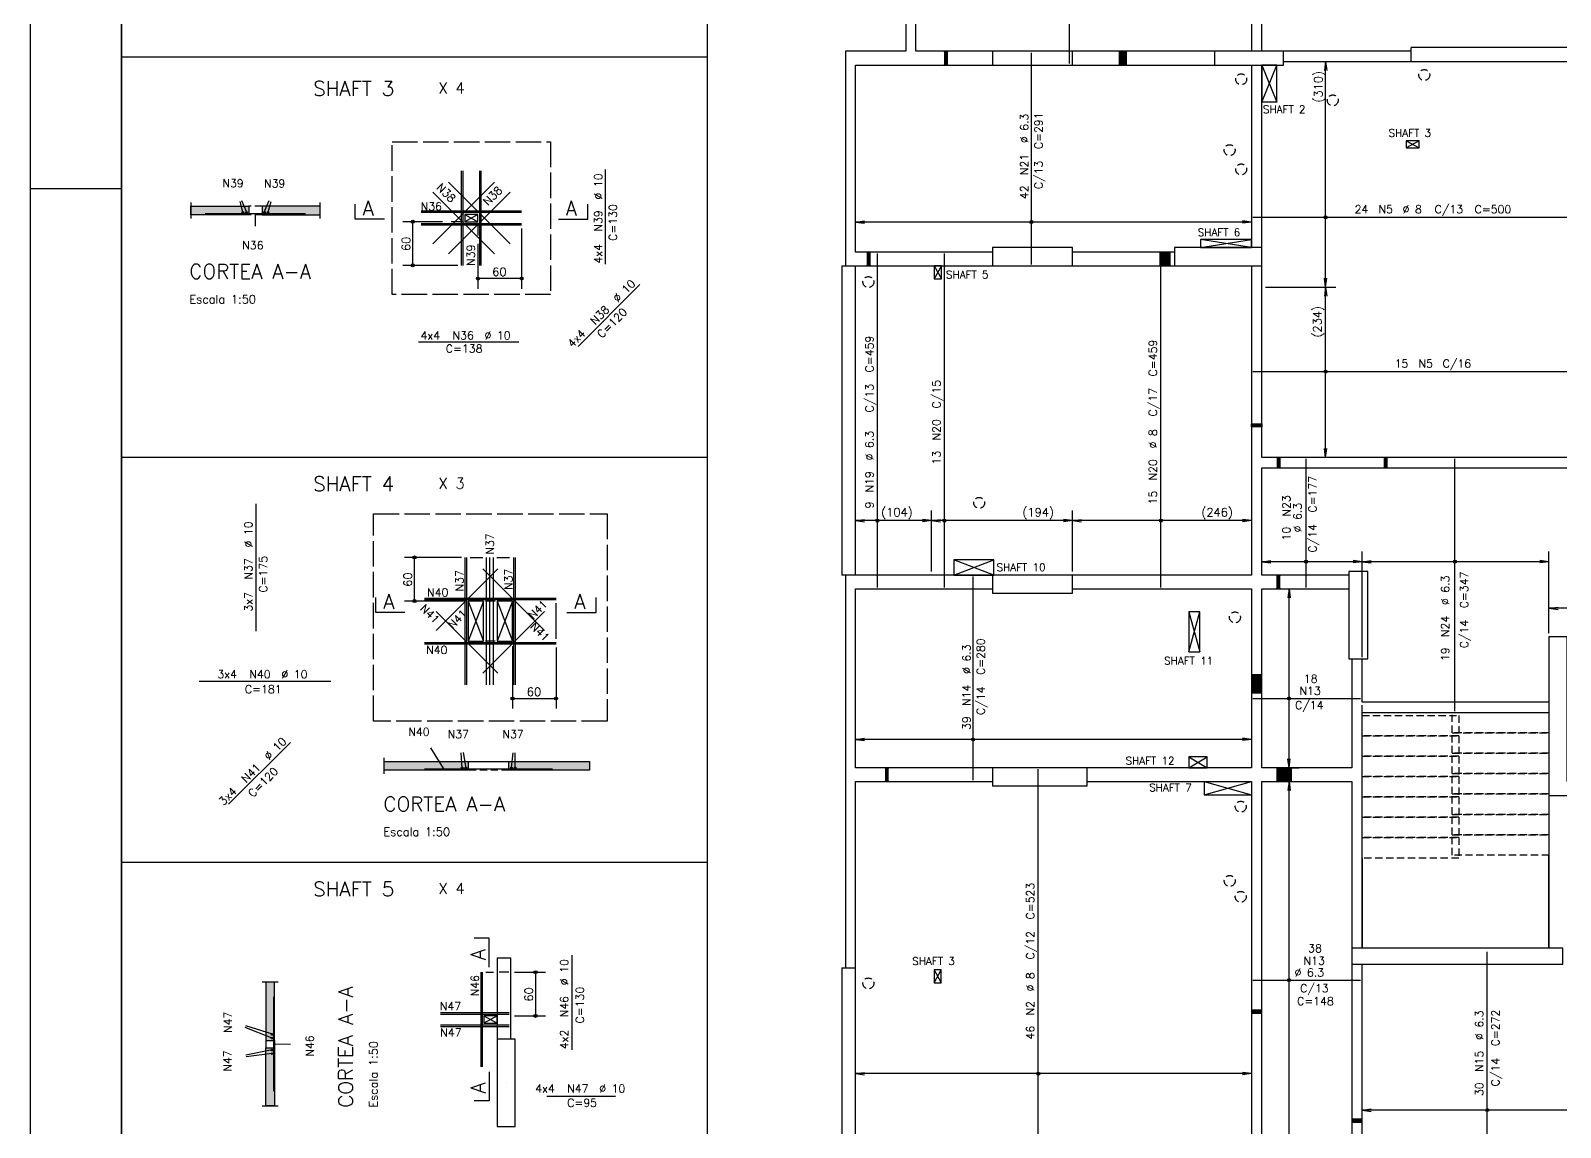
# Model space of a CAD drawing. Extents: x 0 to 119, y 0 to 84.
# Drawn here: x 0 to 42.07, y 33.6 to 63.75 of the extents above; entities that cross this region are included whole.
import ezdxf

# ---------------------------------------------------------------- set-up
doc = ezdxf.new("R2010")
doc.units = 0
doc.header["$MEASUREMENT"] = 0
for name, pattern in [('ESTILO_TQS_0001', [0.85, 0.7, -0.15]), ('ESTILO_TQS_0002', [0.3, 0.2, -0.1]), ('ESTILO_TQS_0003', [2.05, 1.5, -0.2, 0.15, -0.2])]:
    doc.linetypes.add(name, pattern=pattern)
for name, color, linetype in [('1', 1, 'CONTINUOUS'), ('15', 15, 'CONTINUOUS'), ('18', 4, 'CONTINUOUS'), ('2', 2, 'CONTINUOUS'), ('25', 1, 'CONTINUOUS'), ('26', 3, 'CONTINUOUS'), ('3', 3, 'CONTINUOUS'), ('51', 7, 'CONTINUOUS'), ('54', 7, 'CONTINUOUS'), ('6', 6, 'CONTINUOUS'), ('63', 7, 'CONTINUOUS'), ('64', 7, 'CONTINUOUS')]:
    doc.layers.add(name, color=color, linetype=linetype)
doc.styles.get("Standard").update_dxf_attribs({"font": 'ROMANS.SHX'})

msp = doc.modelspace()

# ---------------------------------------------------------------- linework, layer by layer
at = {"layer": '1', "linetype": 'Continuous'}
for p, q in [((33.854815, 62.801398), (33.854815, 61.781398)), ((34.274815, 62.801398), (33.854815, 62.801398)), ((33.854815, 62.801398), (34.274815, 61.781398)), ((33.854815, 61.781398), (34.274815, 62.801398)), ((34.274815, 61.781398), (34.274815, 62.801398)), ((34.274815, 61.781398), (33.854815, 61.781398)), ((38.187043, 60.721279), (37.827043, 60.721279)), ((37.827043, 60.721279), (37.827043, 60.521279)), ((38.187043, 60.721279), (37.827043, 60.521279)), ((37.827043, 60.721279), (38.187043, 60.521279)), ((38.187043, 60.521279), (38.187043, 60.721279)), ((37.827043, 60.521279), (38.187043, 60.521279)), ((12.301551, 58.69517), (11.941551, 58.49517)), ((11.941551, 58.69517), (12.301551, 58.49517)), ((33.574815, 58.001398), (32.174815, 58.001398)), ((32.174815, 58.001398), (32.174815, 57.781398)), ((32.174815, 57.781398), (33.574815, 58.001398)), ((33.574815, 57.781398), (32.174815, 58.001398)), ((32.174815, 57.781398), (33.574815, 57.781398)), ((33.574815, 57.781398), (33.574815, 58.001398)), ((25.044815, 57.281398), (24.844815, 57.281398)), ((24.844815, 57.281398), (24.844815, 56.921398)), ((25.044815, 57.281398), (24.844815, 56.921398)), ((24.844815, 57.281398), (25.044815, 56.921398)), ((25.044815, 56.921398), (25.044815, 57.281398)), ((24.844815, 56.921398), (25.044815, 56.921398)), ((26.484815, 49.201299), (25.384815, 49.201299)), ((25.384815, 49.201299), (25.384815, 48.781299)), ((25.384815, 48.781299), (26.484815, 49.201299)), ((26.484815, 48.781299), (25.384815, 49.201299)), ((26.484815, 48.781299), (26.484815, 49.201299)), ((25.384815, 48.781299), (26.484815, 48.781299)), ((12.452313, 48.065349), (12.032313, 46.965349)), ((12.032313, 48.065349), (12.452313, 46.965349)), ((13.252313, 48.065349), (12.832313, 46.965349)), ((12.832313, 48.065349), (13.252313, 46.965349)), ((31.854815, 47.768039), (31.854815, 46.668039)), ((32.154815, 47.768039), (31.854815, 47.768039)), ((31.854815, 47.768039), (32.154815, 46.668039)), ((31.854815, 46.668039), (32.154815, 47.768039)), ((32.154815, 46.668039), (32.154815, 47.768039)), ((31.854815, 46.668039), (32.154815, 46.668039)), ((31.854815, 43.781398), (31.854815, 43.481398)), ((32.354815, 43.781398), (31.854815, 43.781398)), ((31.854815, 43.781398), (32.354815, 43.481398)), ((31.854815, 43.481398), (32.354815, 43.781398)), ((32.354815, 43.481398), (32.354815, 43.781398)), ((31.854815, 43.481398), (32.354815, 43.481398)), ((32.274815, 43.101398), (33.574815, 42.741398)), ((32.274815, 43.101398), (32.274815, 42.741398)), ((32.274815, 42.741398), (33.574815, 43.101398)), ((32.274815, 42.741398), (33.574815, 42.741398)), ((24.844602, 37.931299), (24.844602, 37.571299)), ((25.044602, 37.931299), (24.844602, 37.931299)), ((24.844602, 37.931299), (25.044602, 37.571299)), ((24.844602, 37.571299), (25.044602, 37.931299)), ((25.044602, 37.571299), (25.044602, 37.931299)), ((24.844602, 37.571299), (25.044602, 37.571299)), ((12.828082, 36.661147), (12.468082, 36.461147)), ((12.468082, 36.661147), (12.828082, 36.461147))]:
    msp.add_line(p, q, dxfattribs=at)
for points in [[(12.301551, 58.69517), (11.941551, 58.69517), (11.941551, 58.49517), (12.301551, 58.49517), (12.301551, 58.69517)], [(12.452313, 48.065349), (12.032313, 48.065349), (12.032313, 46.965349), (12.452313, 46.965349), (12.452313, 48.065349)], [(13.252313, 48.065349), (12.832313, 48.065349), (12.832313, 46.965349), (13.252313, 46.965349), (13.252313, 48.065349)], [(12.828082, 36.661147), (12.468082, 36.661147), (12.468082, 36.461147), (12.828082, 36.461147), (12.828082, 36.661147)]]:
    msp.add_lwpolyline(points, dxfattribs=at)
at = {"layer": '15', "linetype": 'ESTILO_TQS_0001'}
for p, q in [((4.40367, 59.024968), (4.40367, 58.584968)), ((7.96367, 58.584968), (7.96367, 59.024968)), ((9.718763, 43.311027), (9.718763, 43.752232)), ((12.828082, 38.261147), (13.208082, 38.261147)), ((6.809521, 37.586812), (6.369521, 37.586812)), ((6.369521, 34.186812), (6.809521, 34.186812))]:
    msp.add_line(p, q, dxfattribs=at)
at = {"layer": '15', "linetype": 'ESTILO_TQS_0002'}
for p, q in [((6.36367, 58.924968), (6.00367, 58.924968)), ((6.36367, 58.684968), (6.00367, 58.684968)), ((36.614815, 45.001398), (36.614815, 45.281398)), ((13.152313, 43.412232), (12.032313, 43.412232)), ((6.469521, 35.986812), (6.469521, 35.786812)), ((6.709521, 35.986812), (6.709521, 35.786812))]:
    msp.add_line(p, q, dxfattribs=at)
at = {"layer": '15', "linetype": 'ESTILO_TQS_0001'}
for points in [[(9.941551, 60.69517), (14.301551, 60.69517), (14.301551, 56.49517), (9.941551, 56.49517), (9.941551, 60.69517)], [(9.432313, 50.465349), (15.852313, 50.465349), (15.852313, 44.765349), (9.432313, 44.765349), (9.432313, 50.465349)]]:
    msp.add_lwpolyline(points, dxfattribs=at)
at = {"layer": '15', "linetype": 'ESTILO_TQS_0002'}
for points in [[(39.274815, 44.361398), (36.614815, 44.361398), (36.614815, 44.921398), (39.274815, 44.921398), (39.274815, 44.361398)], [(39.094815, 45.001398), (41.754815, 45.001398), (41.754815, 44.441398), (39.094815, 44.441398), (39.094815, 45.001398)], [(39.274815, 43.801398), (36.614815, 43.801398), (36.614815, 44.361398), (39.274815, 44.361398), (39.274815, 43.801398)], [(39.094815, 44.441398), (41.754815, 44.441398), (41.754815, 43.881398), (39.094815, 43.881398), (39.094815, 44.441398)], [(39.274815, 43.241398), (36.614815, 43.241398), (36.614815, 43.801398), (39.274815, 43.801398), (39.274815, 43.241398)], [(39.094815, 43.881398), (41.754815, 43.881398), (41.754815, 43.321398), (39.094815, 43.321398), (39.094815, 43.881398)], [(39.274815, 42.681398), (36.614815, 42.681398), (36.614815, 43.241398), (39.274815, 43.241398), (39.274815, 42.681398)], [(39.094815, 43.321398), (41.754815, 43.321398), (41.754815, 42.761398), (39.094815, 42.761398), (39.094815, 43.321398)], [(39.274815, 42.121398), (36.614815, 42.121398), (36.614815, 42.681398), (39.274815, 42.681398), (39.274815, 42.121398)], [(39.094815, 42.761398), (41.754815, 42.761398), (41.754815, 42.201398), (39.094815, 42.201398), (39.094815, 42.761398)], [(39.274815, 41.561398), (36.614815, 41.561398), (36.614815, 42.121398), (39.274815, 42.121398), (39.274815, 41.561398)], [(39.094815, 42.201398), (41.754815, 42.201398), (41.754815, 41.641398), (39.094815, 41.641398), (39.094815, 42.201398)], [(39.274815, 41.001398), (36.614815, 41.001398), (36.614815, 41.561398), (39.274815, 41.561398), (39.274815, 41.001398)], [(39.094815, 41.641398), (41.754815, 41.641398), (41.754815, 41.081398), (39.094815, 41.081398), (39.094815, 41.641398)]]:
    msp.add_lwpolyline(points, dxfattribs=at)
for centre in [(33.289419, 62.411994), (38.324943, 62.527768), (35.808928, 61.830331), (32.971659, 60.461213), (33.289224, 59.932445), (23.038224, 56.834652), (26.085807, 50.765273), (33.119568, 47.616639), (33.277319, 42.412376), (32.974856, 40.37115), (33.277124, 39.934959), (23.038011, 37.553312)]:
    msp.add_circle(centre, 0.149912, dxfattribs=at)
at = {"layer": '18', "linetype": 'Continuous'}
for p, q in [((35.612816, 62.901399), (35.580184, 62.653537)), ((35.612816, 56.6916), (35.612816, 62.901399)), ((35.612816, 62.901399), (35.645447, 62.653537)), ((7.56367, 58.714968), (4.80367, 58.714968)), ((11.329649, 58.49517), (10.232295, 58.49517)), ((10.510295, 57.29517), (10.510295, 58.49517)), ((22.684814, 58.485398), (22.932675, 58.51803)), ((33.574815, 58.485398), (22.684814, 58.485398)), ((22.684814, 58.485398), (22.932675, 58.452767)), ((33.574815, 58.485398), (33.326954, 58.51803)), ((33.574815, 58.485398), (33.326954, 58.452767)), ((13.501551, 58.30517), (13.501551, 56.653788)), ((12.301551, 57.883268), (12.301551, 56.653788)), ((11.751551, 57.29517), (10.232295, 57.29517)), ((13.501551, 56.931788), (12.301551, 56.931788)), ((35.612816, 56.6916), (35.580184, 56.939461)), ((35.612816, 56.6916), (35.645447, 56.939461)), ((33.954815, 56.6916), (35.890816, 56.6916)), ((35.612816, 56.6916), (35.580184, 56.443739)), ((35.612816, 52.011398), (35.612816, 56.6916)), ((35.612816, 56.6916), (35.645447, 56.443739)), ((35.612816, 52.011398), (35.580184, 52.259259)), ((35.612816, 52.011398), (35.645447, 52.259259)), ((24.771179, 48.881398), (24.771179, 50.555398)), ((28.654815, 48.881398), (28.654815, 50.555398)), ((22.684814, 50.277398), (22.932675, 50.31003)), ((24.771179, 50.277398), (22.684814, 50.277398)), ((22.684814, 50.277398), (22.932675, 50.244767)), ((24.771179, 50.277398), (24.523318, 50.31003)), ((24.771179, 50.277398), (24.523318, 50.244767)), ((24.771179, 50.277398), (25.01904, 50.31003)), ((28.654815, 50.277398), (24.771179, 50.277398)), ((24.771179, 50.277398), (25.01904, 50.244767)), ((28.654815, 50.277398), (28.406954, 50.31003)), ((28.654815, 50.277398), (28.406954, 50.244767)), ((28.654815, 50.277398), (28.902677, 50.31003)), ((33.574815, 50.277398), (28.654815, 50.277398)), ((28.654815, 50.277398), (28.902677, 50.244767)), ((33.574815, 50.277398), (33.326954, 50.31003)), ((33.574815, 50.277398), (33.326954, 50.244767)), ((11.852313, 49.264767), (10.279179, 49.264767)), ((10.557179, 48.065349), (10.557179, 49.264767)), ((36.614815, 46.527398), (36.614815, 49.425398)), ((36.614815, 46.527398), (36.614815, 49.425398)), ((41.754815, 47.181398), (41.754815, 49.425398)), ((33.854814, 49.147398), (34.102675, 49.18003)), ((36.614815, 49.147398), (33.854814, 49.147398)), ((33.854814, 49.147398), (34.102675, 49.114767)), ((36.614815, 49.147398), (36.366954, 49.18003)), ((36.614815, 49.147398), (36.366954, 49.114767)), ((36.614815, 49.147398), (36.862677, 49.18003)), ((41.754815, 49.147398), (36.614815, 49.147398)), ((36.614815, 49.147398), (36.862677, 49.114767)), ((41.754815, 49.147398), (41.506954, 49.18003)), ((41.754815, 49.147398), (41.506954, 49.114767)), ((34.306815, 48.401398), (34.885393, 48.401398)), ((34.607393, 48.401398), (34.574762, 48.153537)), ((34.607393, 43.481399), (34.607393, 48.401398)), ((34.607393, 48.401398), (34.640025, 48.153537)), ((11.932313, 48.065349), (10.279179, 48.065349)), ((41.754815, 47.867398), (42.002677, 47.90003)), ((44.1278, 47.867398), (41.754815, 47.867398)), ((41.754815, 47.867398), (42.002677, 47.834767)), ((13.252313, 46.825932), (13.252313, 45.10755)), ((14.452313, 46.785932), (14.452313, 45.10755)), ((13.252313, 45.38555), (14.452313, 45.38555)), ((22.684817, 44.261398), (22.932678, 44.29403)), ((33.574815, 44.261398), (22.684817, 44.261398)), ((22.684817, 44.261398), (22.932678, 44.228766)), ((33.574815, 44.261398), (33.326954, 44.29403)), ((33.574815, 44.261398), (33.326954, 44.228766)), ((14.352313, 43.442232), (10.832313, 43.442232)), ((34.306815, 43.481399), (34.885393, 43.481399)), ((34.607393, 43.481399), (34.574762, 43.72926)), ((34.607393, 43.481399), (34.640025, 43.72926)), ((34.306815, 43.101399), (34.885393, 43.101399)), ((34.607393, 43.101399), (34.574762, 42.853537)), ((34.607393, 33.321399), (34.607393, 43.101399)), ((34.607393, 43.101399), (34.640025, 42.853537)), ((13.308082, 37.861147), (14.162483, 37.861147)), ((13.884483, 37.861147), (13.884483, 36.661147)), ((6.679521, 37.186812), (6.679521, 34.586812)), ((13.308082, 36.661147), (14.162483, 36.661147)), ((22.684814, 35.073398), (22.932675, 35.10603)), ((33.574815, 35.073398), (22.684814, 35.073398)), ((22.684814, 35.073398), (22.932675, 35.040767)), ((33.574815, 35.073398), (33.326954, 35.10603)), ((33.574815, 35.073398), (33.326954, 35.040767)), ((36.614815, 34.069399), (36.862677, 34.102031)), ((44.804815, 34.069399), (36.614815, 34.069399)), ((36.614815, 34.069399), (36.862677, 34.036768))]:
    msp.add_line(p, q, dxfattribs=at)
for centre, radius in [((10.510295, 58.49517), 0.041625), ((10.510295, 58.49517), 0.02075), ((10.510295, 57.29517), 0.041625), ((10.510295, 57.29517), 0.02075), ((12.301551, 56.931788), 0.041625), ((12.301551, 56.931788), 0.02075), ((13.501551, 56.931788), 0.041625), ((13.501551, 56.931788), 0.02075), ((10.557179, 49.264767), 0.041625), ((10.557179, 49.264767), 0.02075), ((10.557179, 48.065349), 0.041625), ((10.557179, 48.065349), 0.02075), ((13.252313, 45.38555), 0.041625), ((13.252313, 45.38555), 0.02075), ((14.452313, 45.38555), 0.041625), ((14.452313, 45.38555), 0.02075), ((13.884483, 37.861147), 0.041625), ((13.884483, 37.861147), 0.02075), ((13.884483, 36.661147), 0.041625), ((13.884483, 36.661147), 0.02075)]:
    msp.add_circle(centre, radius, dxfattribs=at)
at = {"layer": '2', "linetype": 'Continuous'}
msp.add_line((2.5, 59.4), (0, 59.4), dxfattribs=at)
msp.add_lwpolyline([(0, 0), (0, 84.1), (118.9, 84.1), (118.9, 0), (0, 0)], dxfattribs=at)
for centre in [(5.838946, 58.749968), (5.93867, 58.749968), (6.42867, 58.749968), (6.528395, 58.749968), (11.867588, 43.477232), (11.967313, 43.477232), (13.227899, 43.477232), (13.327624, 43.477232), (6.644521, 36.151537), (6.644521, 36.051812), (6.644521, 35.721812), (6.644521, 35.622087)]:
    msp.add_circle(centre, 0.025, dxfattribs=at)
at = {"layer": '25', "linetype": 'Continuous'}
for p, q in [((35.612816, 62.901399), (35.612816, 62.901399)), ((5.840154, 58.769222), (5.760524, 59.054749)), ((5.933017, 58.772318), (5.81335, 59.072585)), ((6.426484, 58.755839), (6.562001, 59.073274)), ((6.532194, 58.753724), (6.61983, 59.052532)), ((6.17661, 58.712875), (6.172047, 58.370598)), ((11.429649, 58.49517), (11.429649, 58.49517)), ((22.684814, 58.485398), (22.684814, 58.485398)), ((33.574815, 58.485398), (33.574815, 58.485398)), ((13.501551, 58.40517), (13.501551, 58.40517)), ((12.301551, 57.983268), (12.301551, 57.983268)), ((11.851551, 57.29517), (11.851551, 57.29517)), ((33.854815, 56.6916), (33.854815, 56.6916)), ((35.612816, 56.6916), (35.612816, 56.6916)), ((35.612816, 52.011398), (35.612816, 52.011398)), ((22.684814, 50.277398), (22.684814, 50.277398)), ((24.771179, 50.277398), (24.771179, 50.277398)), ((28.654815, 50.277398), (28.654815, 50.277398)), ((33.574815, 50.277398), (33.574815, 50.277398)), ((11.952313, 49.264767), (11.952313, 49.264767)), ((33.854814, 49.147398), (33.854814, 49.147398)), ((24.771179, 48.781398), (24.771179, 48.781398)), ((28.654815, 48.781398), (28.654815, 48.781398)), ((34.206815, 48.401398), (34.206815, 48.401398)), ((12.032313, 48.065349), (12.032313, 48.065349)), ((41.754815, 47.867398), (41.754815, 47.867398)), ((13.252313, 46.925932), (13.252313, 46.925932)), ((14.452313, 46.885932), (14.452313, 46.885932)), ((41.754815, 47.081398), (41.754815, 47.081398)), ((36.614815, 46.427398), (36.614815, 46.427398)), ((36.614815, 46.427398), (36.614815, 46.427398)), ((22.684817, 44.261398), (22.684817, 44.261398)), ((33.574815, 44.261398), (33.574815, 44.261398)), ((11.366605, 43.44889), (11.006083, 44.032904)), ((11.866899, 43.474584), (11.843669, 43.891324)), ((11.974906, 43.471814), (11.902197, 43.897927)), ((13.226291, 43.486839), (13.267614, 43.894145)), ((13.328245, 43.48892), (13.324693, 43.89151)), ((34.206815, 43.481399), (34.206815, 43.481399)), ((34.206815, 43.101399), (34.206815, 43.101399)), ((13.208082, 37.861147), (13.208082, 37.861147)), ((13.208082, 37.141147), (13.208082, 37.141147)), ((13.208082, 36.661147), (13.208082, 36.661147)), ((6.644031, 36.048016), (5.903383, 36.344056)), ((6.651719, 36.159493), (5.917675, 36.3846)), ((6.679738, 35.888543), (7.151, 35.887063)), ((6.646987, 35.725795), (5.918755, 35.577443)), ((6.645793, 35.624355), (5.925402, 35.536553)), ((22.684814, 35.073398), (22.684814, 35.073398)), ((33.574815, 35.073398), (33.574815, 35.073398)), ((36.614815, 34.069399), (36.614815, 34.069399))]:
    msp.add_line(p, q, dxfattribs=at)
for points in [[(26.454815, 62.801398), (28.654815, 62.801398), (28.654815, 63.181398), (26.454815, 63.181398), (26.454815, 62.801398)], [(32.554815, 62.801398), (34.454815, 62.801398), (34.454815, 63.181398), (32.554815, 63.181398), (32.554815, 62.801398)], [(26.454815, 57.281398), (28.654815, 57.281398), (28.654815, 57.781398), (26.454815, 57.781398), (26.454815, 57.281398)], [(31.455768, 57.281398), (33.854808, 57.281398), (33.854808, 57.781398), (31.455768, 57.781398), (31.455768, 57.281398)], [(36.774815, 48.881398), (36.254815, 48.881398), (36.254815, 46.481398), (36.774815, 46.481398), (36.774815, 48.881398)], [(26.454815, 48.281398), (28.654815, 48.281398), (28.654815, 48.781398), (26.454815, 48.781398), (26.454815, 48.281398)], [(41.754815, 46.65882), (41.754815, 42.721414), (46.234815, 42.721414), (46.234815, 43.10143), (42.254846, 43.10143), (42.254846, 47.081398), (41.754815, 47.081398), (41.754815, 46.65882)], [(26.454815, 42.981398), (29.054815, 42.981398), (29.054815, 43.481398), (26.454815, 43.481398), (26.454815, 42.981398)], [(36.334815, 38.081398), (42.134815, 38.081398), (42.134815, 38.521398), (36.334815, 38.521398), (36.334815, 38.081398)], [(12.828082, 33.621147), (13.328082, 33.621147), (13.328082, 36.021147), (12.828082, 36.021147), (12.828082, 33.621147)]]:
    msp.add_lwpolyline(points, dxfattribs=at)
for centre, radius in [((27.521601, 58.485398), 0.041625), ((27.521601, 58.485398), 0.02075), ((35.612816, 58.616274), 0.041625), ((35.612816, 58.616274), 0.02075), ((35.612816, 54.375499), 0.041625), ((35.612816, 54.375499), 0.02075), ((23.287006, 50.277398), 0.041625), ((23.287006, 50.277398), 0.02075), ((25.131109, 50.277398), 0.041625), ((25.131109, 50.277398), 0.02075), ((31.082815, 50.277398), 0.041625), ((31.082815, 50.277398), 0.02075), ((35.072814, 49.147398), 0.041625), ((35.072814, 49.147398), 0.02075), ((39.168815, 49.147398), 0.041625), ((39.168815, 49.147398), 0.02075), ((34.607393, 45.386625), 0.041625), ((34.607393, 45.386625), 0.02075), ((25.91611, 44.261398), 0.041625), ((25.91611, 44.261398), 0.02075), ((34.607393, 37.644824), 0.041625), ((34.607393, 37.644824), 0.02075), ((27.711866, 35.073398), 0.041625), ((27.711866, 35.073398), 0.02075), ((40.05933, 34.069399), 0.041625), ((40.05933, 34.069399), 0.02075)]:
    msp.add_circle(centre, radius, dxfattribs=at)
at = {"layer": '26', "linetype": 'Continuous'}
for points in [[(4.40367, 58.924968), (6.00367, 58.924968), (6.00367, 58.684968), (4.40367, 58.684968), (4.40367, 58.924968)], [(7.96367, 58.924968), (6.36367, 58.924968), (6.36367, 58.684968), (7.96367, 58.684968), (7.96367, 58.924968)], [(12.032313, 43.652232), (12.032313, 43.412232), (9.718763, 43.412232), (9.718763, 43.652232), (12.032313, 43.652232)], [(13.918763, 43.412232), (13.152313, 43.412232), (13.152313, 43.652232), (15.369833, 43.652232), (15.369833, 43.412232), (13.918763, 43.412232)], [(6.469521, 37.586812), (6.469521, 35.986812), (6.709521, 35.986812), (6.709521, 37.586812), (6.469521, 37.586812)], [(6.469521, 34.186812), (6.469521, 35.786812), (6.709521, 35.786812), (6.709521, 34.186812), (6.469521, 34.186812)]]:
    msp.add_lwpolyline(points, dxfattribs=at)
for points in [[(4.40367, 58.924968), (6.00367, 58.924968), (6.00367, 58.684968)], [(4.40367, 58.924968), (6.00367, 58.684968), (4.40367, 58.684968)], [(4.40367, 58.924968), (4.40367, 58.684968), (4.40367, 58.924968)], [(7.96367, 58.924968), (6.36367, 58.924968), (6.36367, 58.684968)], [(7.96367, 58.924968), (6.36367, 58.684968), (7.96367, 58.684968)], [(7.96367, 58.924968), (7.96367, 58.684968), (7.96367, 58.924968)], [(12.032313, 43.652232), (12.032313, 43.412232), (9.718763, 43.412232)], [(12.032313, 43.652232), (9.718763, 43.412232), (9.718763, 43.652232)], [(12.032313, 43.652232), (9.718763, 43.652232), (12.032313, 43.652232)], [(13.918763, 43.412232), (13.152313, 43.412232), (13.152313, 43.652232)], [(13.918763, 43.412232), (13.152313, 43.652232), (15.369833, 43.652232)], [(13.918763, 43.412232), (15.369833, 43.652232), (15.369833, 43.412232)], [(13.918763, 43.412232), (15.369833, 43.412232), (13.918763, 43.412232)], [(6.469521, 37.586812), (6.469521, 35.986812), (6.709521, 35.986812)], [(6.469521, 37.586812), (6.709521, 35.986812), (6.709521, 37.586812)], [(6.469521, 37.586812), (6.709521, 37.586812), (6.469521, 37.586812)], [(6.469521, 34.186812), (6.469521, 35.786812), (6.709521, 35.786812)], [(6.469521, 34.186812), (6.709521, 35.786812), (6.709521, 34.186812)], [(6.469521, 34.186812), (6.709521, 34.186812), (6.469521, 34.186812)]]:
    msp.add_solid(points, dxfattribs=at)
at = {"layer": '3', "linetype": 'ESTILO_TQS_0001'}
msp.add_line((13.078082, 34.821147), (13.078082, 34.821147), dxfattribs=at)
at = {"layer": '3', "linetype": 'Continuous'}
msp.add_lwpolyline([(117.9, 1), (2.499999, 1), (2.499999, 83.1), (117.9, 83.1), (117.9, 1)], dxfattribs=at)
at = {"layer": '51', "linetype": 'Continuous'}
for p, q in [((24.064815, 69.581398), (24.064815, 63.181398)), ((24.344815, 63.181398), (24.344815, 69.581398)), ((33.574815, 69.581398), (33.574815, 63.181398)), ((33.854815, 63.181398), (33.854815, 69.581398)), ((22.684815, 63.181398), (22.404815, 63.181398)), ((22.404815, 63.181398), (22.404815, 62.801398)), ((24.064815, 63.181398), (22.684815, 63.181398)), ((26.454815, 63.181398), (24.344815, 63.181398)), ((32.554815, 63.181398), (28.654815, 63.181398)), ((37.964815, 63.181398), (34.454815, 63.181398)), ((43.264815, 63.281398), (37.964815, 63.281398)), ((37.964815, 62.901398), (37.964815, 63.281398)), ((22.404815, 62.801398), (22.404815, 57.281398)), ((22.684815, 62.801398), (24.064815, 62.801398)), ((22.684815, 57.661398), (22.684815, 62.801398)), ((24.064815, 62.801398), (24.344815, 62.801398)), ((24.344815, 62.801398), (26.454815, 62.801398)), ((28.654815, 62.801398), (32.554815, 62.801398)), ((33.574815, 62.801398), (33.574815, 57.781398)), ((33.854815, 57.781398), (33.854815, 62.801398)), ((34.454815, 62.901398), (37.964815, 62.901398)), ((37.964815, 62.901398), (43.264815, 62.901398)), ((26.454815, 57.661398), (22.684815, 57.661398)), ((31.455768, 57.661398), (28.654815, 57.661398)), ((22.304815, 57.281398), (26.454815, 57.281398)), ((22.304815, 57.281398), (22.304815, 48.781398)), ((22.684815, 48.781398), (22.684815, 57.281398)), ((28.654815, 57.281398), (31.455768, 57.281398)), ((33.574815, 57.281398), (33.574815, 52.011398)), ((33.854815, 52.011398), (33.854815, 57.281398)), ((33.574815, 52.938169), (33.854815, 52.858169)), ((33.854815, 52.938169), (33.574815, 52.860059)), ((33.574815, 52.011398), (33.574815, 51.731398)), ((43.264815, 52.011398), (33.854815, 52.011398)), ((33.574815, 51.731398), (33.574815, 48.781398)), ((33.854815, 51.731398), (43.264815, 51.731398)), ((33.854815, 48.781398), (33.854815, 51.731398)), ((26.454815, 48.781398), (22.304815, 48.781398)), ((22.304815, 48.781398), (22.304815, 48.781398)), ((22.404815, 48.781398), (22.404815, 43.481398)), ((22.684815, 48.401398), (26.454815, 48.401398)), ((22.684815, 43.481398), (22.684815, 48.401398)), ((33.574815, 48.781398), (28.654815, 48.781398)), ((28.654815, 48.401398), (33.574815, 48.401398)), ((33.574815, 48.401398), (33.574815, 43.481398)), ((36.254815, 48.781398), (33.854815, 48.781398)), ((33.854815, 48.401398), (36.254815, 48.401398)), ((33.854815, 43.481398), (33.854815, 48.401398)), ((36.334815, 46.481398), (36.334815, 45.281398)), ((36.614815, 45.281398), (36.614815, 46.481398)), ((36.334815, 45.281398), (36.334815, 45.001398)), ((39.094815, 45.281398), (36.614815, 45.281398)), ((39.274815, 45.281398), (39.094815, 45.281398)), ((41.754815, 45.281398), (39.274815, 45.281398)), ((36.334815, 45.001398), (36.334815, 43.481398)), ((36.614815, 45.001398), (39.094815, 45.001398)), ((36.614815, 43.481398), (36.614815, 45.001398)), ((39.094815, 45.001398), (39.274815, 45.001398)), ((39.274815, 45.001398), (41.754815, 45.001398)), ((12.032313, 43.652232), (13.152313, 43.652232)), ((22.404815, 43.481398), (22.404815, 43.101398)), ((26.454815, 43.481398), (22.684815, 43.481398)), ((31.044815, 43.481398), (29.054815, 43.481398)), ((33.574815, 43.481398), (31.044815, 43.481398)), ((36.334815, 43.481398), (33.854815, 43.481398)), ((36.614815, 43.101398), (36.614815, 43.481398)), ((22.404815, 43.101398), (22.404815, 37.981398)), ((22.684815, 43.101398), (26.454815, 43.101398)), ((22.684815, 37.981398), (22.684815, 43.101398)), ((29.054815, 43.101398), (31.044815, 43.101398)), ((31.044815, 43.101398), (33.574815, 43.101398)), ((33.574815, 43.101398), (33.574815, 42.861398)), ((33.854815, 43.101398), (36.334815, 43.101398)), ((33.854815, 42.861398), (33.854815, 43.101398)), ((36.334815, 43.101398), (36.334815, 38.521398)), ((36.614815, 38.521398), (36.614815, 43.101398)), ((33.574815, 42.861398), (33.574815, 33.321398)), ((33.854815, 33.321398), (33.854815, 42.861398)), ((41.754815, 42.721414), (41.754815, 41.701398)), ((41.754815, 41.701398), (41.754815, 41.461398)), ((41.754815, 41.461398), (41.754815, 38.521398)), ((36.614815, 41.001398), (36.614815, 38.521398)), ((41.754815, 38.521398), (41.754815, 41.081398)), ((22.304815, 37.981398), (22.304815, 33.321398)), ((22.304815, 37.981398), (22.684815, 37.981398)), ((22.684815, 33.321398), (22.684815, 37.981398)), ((36.334815, 38.081398), (36.334815, 33.321398)), ((36.614815, 33.321398), (36.614815, 38.081398))]:
    msp.add_line(p, q, dxfattribs=at)
for points in [[(25.174815, 62.991398), (25.134815, 62.801398), (25.214815, 62.801398), (25.174815, 62.991398), (25.214815, 62.801398), (25.214815, 63.181398), (25.174815, 62.991398), (25.214815, 63.181398), (25.134815, 63.181398), (25.174815, 62.991398), (25.134815, 63.181398), (25.134815, 62.801398), (25.174815, 62.991398)], [(30.034815, 62.991398), (29.934815, 62.801398), (30.134815, 62.801398), (30.034815, 62.991398), (30.134815, 62.801398), (30.134815, 63.181398), (30.034815, 62.991398), (30.134815, 63.181398), (29.934815, 63.181398), (30.034815, 62.991398), (29.934815, 63.181398), (29.934815, 62.801398), (30.034815, 62.991398)], [(23.044815, 57.471398), (23.004815, 57.281398), (23.084815, 57.281398), (23.044815, 57.471398), (23.084815, 57.281398), (23.084815, 57.661398), (23.044815, 57.471398), (23.084815, 57.661398), (23.004815, 57.661398), (23.044815, 57.471398), (23.004815, 57.661398), (23.004815, 57.281398), (23.044815, 57.471398)], [(31.195768, 57.471398), (31.055768, 57.281398), (31.335768, 57.281398), (31.195768, 57.471398), (31.335768, 57.281398), (31.335768, 57.661398), (31.195768, 57.471398), (31.335768, 57.661398), (31.055768, 57.661398), (31.195768, 57.471398), (31.055768, 57.661398), (31.055768, 57.281398), (31.195768, 57.471398)], [(33.854815, 52.858169), (33.574815, 52.858169), (33.574815, 52.938169), (33.854815, 52.938169), (33.854815, 52.858169)], [(34.322747, 51.871398), (34.282747, 51.731398), (34.362747, 51.731398), (34.322747, 51.871398), (34.362747, 51.731398), (34.362747, 52.011398), (34.322747, 51.871398), (34.362747, 52.011398), (34.282747, 52.011398), (34.322747, 51.871398), (34.282747, 52.011398), (34.282747, 51.731398), (34.322747, 51.871398)], [(37.262901, 51.871398), (37.222901, 51.731398), (37.302901, 51.731398), (37.262901, 51.871398), (37.302901, 51.731398), (37.302901, 52.011398), (37.262901, 51.871398), (37.302901, 52.011398), (37.222901, 52.011398), (37.262901, 51.871398), (37.222901, 52.011398), (37.222901, 51.731398), (37.262901, 51.871398)], [(34.314815, 48.591398), (34.274815, 48.401398), (34.354815, 48.401398), (34.314815, 48.591398), (34.354815, 48.401398), (34.354815, 48.781398), (34.314815, 48.591398), (34.354815, 48.781398), (34.274815, 48.781398), (34.314815, 48.591398), (34.274815, 48.781398), (34.274815, 48.401398), (34.314815, 48.591398)], [(33.574815, 45.541398), (33.854815, 45.541398), (33.854815, 46.041398), (33.574815, 46.041398), (33.574815, 45.541398)], [(33.854815, 46.041398), (33.574815, 45.541398)], [(33.854815, 45.541398), (33.579822, 46.041398)], [(23.544815, 43.291398), (23.504815, 43.101398), (23.584815, 43.101398), (23.544815, 43.291398), (23.584815, 43.101398), (23.584815, 43.481398), (23.544815, 43.291398), (23.584815, 43.481398), (23.504815, 43.481398), (23.544815, 43.291398), (23.504815, 43.481398), (23.504815, 43.101398), (23.544815, 43.291398)], [(34.474815, 43.291398), (34.274815, 43.101398), (34.674815, 43.101398), (34.474815, 43.291398), (34.674815, 43.101398), (34.674815, 43.481398), (34.474815, 43.291398), (34.674815, 43.481398), (34.274815, 43.481398), (34.474815, 43.291398), (34.274815, 43.481398), (34.274815, 43.101398), (34.474815, 43.291398)], [(12.828082, 38.261147), (12.828082, 36.021147)], [(13.208082, 36.021147), (13.208082, 38.261147)], [(33.714815, 36.778169), (33.854815, 36.738169), (33.854815, 36.818169), (33.714815, 36.778169), (33.854815, 36.818169), (33.574815, 36.818169), (33.714815, 36.778169), (33.574815, 36.818169), (33.574815, 36.738169), (33.714815, 36.778169), (33.574815, 36.738169), (33.854815, 36.738169), (33.714815, 36.778169)], [(36.474815, 33.781398), (36.614815, 33.741398), (36.614815, 33.821398), (36.474815, 33.781398), (36.614815, 33.821398), (36.334815, 33.821398), (36.474815, 33.781398), (36.334815, 33.821398), (36.334815, 33.741398), (36.474815, 33.781398), (36.334815, 33.741398), (36.614815, 33.741398), (36.474815, 33.781398)]]:
    msp.add_lwpolyline(points, dxfattribs=at)
at = {"layer": '54', "linetype": 'ESTILO_TQS_0003'}
for p, q in [((11.841551, 58.49517), (11.565848, 58.49517)), ((12.301551, 58.39517), (12.301551, 58.119467)), ((12.092313, 49.264767), (12.439892, 49.264767)), ((12.819892, 49.264767), (13.167471, 49.264767)), ((12.772313, 48.065349), (12.512313, 48.065349)), ((14.452313, 47.025932), (14.452313, 48.004767)), ((12.772313, 46.965349), (12.512313, 46.965349)), ((12.518082, 37.861147), (12.728082, 37.861147)), ((13.148082, 37.861147), (12.888082, 37.861147))]:
    msp.add_line(p, q, dxfattribs=at)
at = {"layer": '6', "linetype": 'Continuous'}
for p, q in [((2.500073, 83.09998), (2.500073, 30.436347)), ((18.604332, 83.09998), (18.604332, 30.436347)), ((18.604332, 63.019682), (2.500073, 63.019682)), ((18.604332, 52.015554), (2.500073, 52.015554)), ((18.604332, 40.878718), (2.500073, 40.878718))]:
    msp.add_line(p, q, dxfattribs=at)
for points in [[(9.727558, 58.5673), (8.923615, 58.5673), (8.923615, 58.97649)], [(14.515545, 58.5673), (15.319488, 58.5673), (15.319488, 58.97649)], [(10.294984, 47.754262), (9.491041, 47.754262), (9.491041, 48.163452)], [(14.746481, 47.754262), (15.550424, 47.754262), (15.550424, 48.163452)], [(12.607639, 37.996566), (12.607639, 38.800509), (12.198449, 38.800509)], [(12.607639, 35.125728), (12.607639, 34.321785), (12.198449, 34.321785)]]:
    msp.add_lwpolyline(points, dxfattribs=at)
at = {"layer": '63', "linetype": 'ESTILO_TQS_0002'}
for points in [[(25.174815, 62.991398), (25.214815, 63.181398), (25.134815, 63.181398)], [(25.174815, 62.991398), (25.134815, 63.181398), (25.174815, 62.991398)], [(25.174815, 62.991398), (25.174815, 62.991398), (25.134815, 63.181398)], [(25.174815, 62.991398), (25.134815, 63.181398), (25.134815, 62.801398)], [(25.174815, 62.991398), (25.214815, 62.801398), (25.214815, 63.181398)], [(25.174815, 62.991398), (25.214815, 63.181398), (25.174815, 62.991398)], [(25.174815, 62.991398), (25.174815, 62.991398), (25.214815, 63.181398)], [(30.034815, 62.991398), (30.134815, 63.181398), (29.934815, 63.181398)], [(30.034815, 62.991398), (29.934815, 63.181398), (30.034815, 62.991398)], [(30.034815, 62.991398), (30.034815, 62.991398), (29.934815, 63.181398)], [(30.034815, 62.991398), (29.934815, 63.181398), (29.934815, 62.801398)], [(30.034815, 62.991398), (30.134815, 62.801398), (30.134815, 63.181398)], [(30.034815, 62.991398), (30.134815, 63.181398), (30.034815, 62.991398)], [(30.034815, 62.991398), (30.034815, 62.991398), (30.134815, 63.181398)], [(25.174815, 62.991398), (25.134815, 62.801398), (25.214815, 62.801398)], [(25.174815, 62.991398), (25.134815, 62.801398), (25.174815, 62.991398)], [(25.174815, 62.991398), (25.214815, 62.801398), (25.174815, 62.991398)], [(25.174815, 62.991398), (25.174815, 62.991398), (25.214815, 62.801398)], [(30.034815, 62.991398), (29.934815, 62.801398), (30.134815, 62.801398)], [(30.034815, 62.991398), (29.934815, 62.801398), (30.034815, 62.991398)], [(30.034815, 62.991398), (30.134815, 62.801398), (30.034815, 62.991398)], [(30.034815, 62.991398), (30.034815, 62.991398), (30.134815, 62.801398)], [(23.044815, 57.471398), (23.084815, 57.661398), (23.004815, 57.661398)], [(23.044815, 57.471398), (23.004815, 57.661398), (23.044815, 57.471398)], [(23.044815, 57.471398), (23.044815, 57.471398), (23.004815, 57.661398)], [(23.044815, 57.471398), (23.004815, 57.661398), (23.004815, 57.281398)], [(23.044815, 57.471398), (23.084815, 57.281398), (23.084815, 57.661398)], [(23.044815, 57.471398), (23.084815, 57.661398), (23.044815, 57.471398)], [(23.044815, 57.471398), (23.044815, 57.471398), (23.084815, 57.661398)], [(31.195768, 57.471398), (31.335768, 57.661398), (31.055768, 57.661398)], [(31.195768, 57.471398), (31.055768, 57.661398), (31.195768, 57.471398)], [(31.195768, 57.471398), (31.195768, 57.471398), (31.055768, 57.661398)], [(31.195768, 57.471398), (31.055768, 57.661398), (31.055768, 57.281398)], [(31.195768, 57.471398), (31.335768, 57.281398), (31.335768, 57.661398)], [(31.195768, 57.471398), (31.335768, 57.661398), (31.195768, 57.471398)], [(31.195768, 57.471398), (31.195768, 57.471398), (31.335768, 57.661398)], [(23.044815, 57.471398), (23.004815, 57.281398), (23.084815, 57.281398)], [(23.044815, 57.471398), (23.004815, 57.281398), (23.044815, 57.471398)], [(23.044815, 57.471398), (23.084815, 57.281398), (23.044815, 57.471398)], [(23.044815, 57.471398), (23.044815, 57.471398), (23.084815, 57.281398)], [(31.195768, 57.471398), (31.055768, 57.281398), (31.335768, 57.281398)], [(31.195768, 57.471398), (31.055768, 57.281398), (31.195768, 57.471398)], [(31.195768, 57.471398), (31.335768, 57.281398), (31.195768, 57.471398)], [(31.195768, 57.471398), (31.195768, 57.471398), (31.335768, 57.281398)], [(33.854815, 52.858169), (33.574815, 52.858169), (33.574815, 52.938169)], [(33.854815, 52.858169), (33.574815, 52.938169), (33.854815, 52.938169)], [(33.854815, 52.858169), (33.854815, 52.938169), (33.854815, 52.858169)], [(34.322747, 51.871398), (34.362747, 52.011398), (34.282747, 52.011398)], [(34.322747, 51.871398), (34.282747, 52.011398), (34.322747, 51.871398)], [(34.322747, 51.871398), (34.322747, 51.871398), (34.282747, 52.011398)], [(34.322747, 51.871398), (34.282747, 52.011398), (34.282747, 51.731398)], [(34.322747, 51.871398), (34.282747, 51.731398), (34.362747, 51.731398)], [(34.322747, 51.871398), (34.282747, 51.731398), (34.322747, 51.871398)], [(34.322747, 51.871398), (34.362747, 51.731398), (34.362747, 52.011398)], [(34.322747, 51.871398), (34.362747, 52.011398), (34.322747, 51.871398)], [(34.322747, 51.871398), (34.322747, 51.871398), (34.362747, 52.011398)], [(34.322747, 51.871398), (34.362747, 51.731398), (34.322747, 51.871398)], [(34.322747, 51.871398), (34.322747, 51.871398), (34.362747, 51.731398)], [(37.262901, 51.871398), (37.302901, 52.011398), (37.222901, 52.011398)], [(37.262901, 51.871398), (37.222901, 52.011398), (37.262901, 51.871398)], [(37.262901, 51.871398), (37.262901, 51.871398), (37.222901, 52.011398)], [(37.262901, 51.871398), (37.222901, 52.011398), (37.222901, 51.731398)], [(37.262901, 51.871398), (37.222901, 51.731398), (37.302901, 51.731398)], [(37.262901, 51.871398), (37.222901, 51.731398), (37.262901, 51.871398)], [(37.262901, 51.871398), (37.302901, 51.731398), (37.302901, 52.011398)], [(37.262901, 51.871398), (37.302901, 52.011398), (37.262901, 51.871398)], [(37.262901, 51.871398), (37.262901, 51.871398), (37.302901, 52.011398)], [(37.262901, 51.871398), (37.302901, 51.731398), (37.262901, 51.871398)], [(37.262901, 51.871398), (37.262901, 51.871398), (37.302901, 51.731398)], [(34.314815, 48.591398), (34.354815, 48.781398), (34.274815, 48.781398)], [(34.314815, 48.591398), (34.274815, 48.781398), (34.314815, 48.591398)], [(34.314815, 48.591398), (34.314815, 48.591398), (34.274815, 48.781398)], [(34.314815, 48.591398), (34.274815, 48.781398), (34.274815, 48.401398)], [(34.314815, 48.591398), (34.274815, 48.401398), (34.354815, 48.401398)], [(34.314815, 48.591398), (34.274815, 48.401398), (34.314815, 48.591398)], [(34.314815, 48.591398), (34.354815, 48.401398), (34.354815, 48.781398)], [(34.314815, 48.591398), (34.354815, 48.781398), (34.314815, 48.591398)], [(34.314815, 48.591398), (34.314815, 48.591398), (34.354815, 48.781398)], [(34.314815, 48.591398), (34.354815, 48.401398), (34.314815, 48.591398)], [(34.314815, 48.591398), (34.314815, 48.591398), (34.354815, 48.401398)], [(33.574815, 45.541398), (33.854815, 45.541398), (33.854815, 46.041398)], [(33.574815, 45.541398), (33.854815, 46.041398), (33.574815, 46.041398)], [(33.574815, 45.541398), (33.574815, 46.041398), (33.574815, 45.541398)], [(23.544815, 43.291398), (23.584815, 43.481398), (23.504815, 43.481398)], [(23.544815, 43.291398), (23.504815, 43.481398), (23.544815, 43.291398)], [(23.544815, 43.291398), (23.544815, 43.291398), (23.504815, 43.481398)], [(23.544815, 43.291398), (23.504815, 43.481398), (23.504815, 43.101398)], [(23.544815, 43.291398), (23.584815, 43.101398), (23.584815, 43.481398)], [(23.544815, 43.291398), (23.584815, 43.481398), (23.544815, 43.291398)], [(23.544815, 43.291398), (23.544815, 43.291398), (23.584815, 43.481398)], [(34.474815, 43.291398), (34.674815, 43.481398), (34.274815, 43.481398)], [(34.474815, 43.291398), (34.274815, 43.481398), (34.474815, 43.291398)], [(34.474815, 43.291398), (34.474815, 43.291398), (34.274815, 43.481398)], [(34.474815, 43.291398), (34.274815, 43.481398), (34.274815, 43.101398)], [(34.474815, 43.291398), (34.674815, 43.101398), (34.674815, 43.481398)], [(34.474815, 43.291398), (34.674815, 43.481398), (34.474815, 43.291398)], [(34.474815, 43.291398), (34.474815, 43.291398), (34.674815, 43.481398)], [(23.544815, 43.291398), (23.504815, 43.101398), (23.584815, 43.101398)], [(23.544815, 43.291398), (23.504815, 43.101398), (23.544815, 43.291398)], [(23.544815, 43.291398), (23.584815, 43.101398), (23.544815, 43.291398)], [(23.544815, 43.291398), (23.544815, 43.291398), (23.584815, 43.101398)], [(34.474815, 43.291398), (34.274815, 43.101398), (34.674815, 43.101398)], [(34.474815, 43.291398), (34.274815, 43.101398), (34.474815, 43.291398)], [(34.474815, 43.291398), (34.674815, 43.101398), (34.474815, 43.291398)], [(34.474815, 43.291398), (34.474815, 43.291398), (34.674815, 43.101398)], [(33.714815, 36.778169), (33.854815, 36.818169), (33.574815, 36.818169)], [(33.714815, 36.778169), (33.574815, 36.818169), (33.714815, 36.778169)], [(33.714815, 36.778169), (33.714815, 36.778169), (33.574815, 36.818169)], [(33.714815, 36.778169), (33.574815, 36.818169), (33.574815, 36.738169)], [(33.714815, 36.778169), (33.574815, 36.738169), (33.714815, 36.778169)], [(33.714815, 36.778169), (33.714815, 36.778169), (33.574815, 36.738169)], [(33.714815, 36.778169), (33.574815, 36.738169), (33.854815, 36.738169)], [(33.714815, 36.778169), (33.854815, 36.738169), (33.854815, 36.818169)], [(33.714815, 36.778169), (33.854815, 36.818169), (33.714815, 36.778169)], [(33.714815, 36.778169), (33.714815, 36.778169), (33.854815, 36.818169)], [(33.714815, 36.778169), (33.854815, 36.738169), (33.714815, 36.778169)], [(36.474815, 33.781398), (36.614815, 33.821398), (36.334815, 33.821398)], [(36.474815, 33.781398), (36.334815, 33.821398), (36.474815, 33.781398)], [(36.474815, 33.781398), (36.474815, 33.781398), (36.334815, 33.821398)], [(36.474815, 33.781398), (36.334815, 33.821398), (36.334815, 33.741398)], [(36.474815, 33.781398), (36.334815, 33.741398), (36.474815, 33.781398)], [(36.474815, 33.781398), (36.474815, 33.781398), (36.334815, 33.741398)], [(36.474815, 33.781398), (36.334815, 33.741398), (36.614815, 33.741398)], [(36.474815, 33.781398), (36.614815, 33.741398), (36.614815, 33.821398)], [(36.474815, 33.781398), (36.614815, 33.821398), (36.474815, 33.781398)], [(36.474815, 33.781398), (36.474815, 33.781398), (36.614815, 33.821398)], [(36.474815, 33.781398), (36.614815, 33.741398), (36.474815, 33.781398)]]:
    msp.add_solid(points, dxfattribs=at)
at = {"layer": '64', "linetype": 'Continuous'}
for p, q in [((28.567232, 62.841399), (28.567232, 69.921399)), ((27.521601, 57.321398), (27.521601, 63.141398)), ((11.851551, 57.29517), (11.851551, 59.89517)), ((11.891551, 57.29517), (11.891551, 59.89517)), ((12.351551, 57.29517), (12.351551, 59.89517)), ((12.391551, 57.29517), (12.391551, 59.89517)), ((15.811793, 57.325472), (15.811793, 59.925472)), ((11.057668, 57.881998), (12.754724, 59.579054)), ((11.488379, 59.579054), (13.185435, 57.881998)), ((11.057668, 59.308343), (12.754724, 57.611287)), ((11.488379, 57.611287), (13.185435, 59.308343)), ((13.501551, 58.78517), (10.741551, 58.78517)), ((13.501551, 58.74517), (10.741551, 58.74517)), ((33.614815, 58.616274), (43.604815, 58.616274)), ((10.741551, 58.44517), (13.501551, 58.44517)), ((10.741551, 58.40517), (13.501551, 58.40517)), ((23.287006, 48.441398), (23.287006, 57.621398)), ((25.131109, 48.441398), (25.131109, 57.621398)), ((31.082815, 48.441398), (31.082815, 57.621398)), ((15.060537, 55.066776), (16.757593, 56.763832)), ((10.664159, 55.189591), (13.424159, 55.189591)), ((33.614815, 54.375499), (43.604815, 54.375499)), ((35.072814, 48.441398), (35.072814, 51.971398)), ((39.168815, 45.041398), (39.168815, 51.971398)), ((6.199523, 47.240242), (6.199523, 50.73966)), ((11.952313, 45.765349), (11.952313, 49.264767)), ((11.992313, 45.765349), (11.992313, 49.264767)), ((12.539892, 45.765349), (12.539892, 49.264767)), ((12.629892, 45.765349), (12.629892, 49.264767)), ((12.729892, 45.765349), (12.729892, 49.264767)), ((13.292313, 45.765349), (13.292313, 49.264767)), ((13.332313, 45.765349), (13.332313, 49.264767)), ((11.14843, 47.252176), (12.845486, 48.949233)), ((12.43914, 48.949233), (14.136197, 47.252176)), ((25.91611, 43.141398), (25.91611, 48.741398)), ((10.832313, 48.144767), (14.452313, 48.144767)), ((10.832313, 48.104767), (14.452313, 48.104767)), ((12.845486, 46.081466), (11.14843, 47.778522)), ((12.43914, 46.081466), (14.136197, 47.778522)), ((10.832313, 46.925932), (14.452313, 46.925932)), ((10.832313, 46.885932), (14.452313, 46.885932)), ((4.6357, 45.859558), (8.2557, 45.859558)), ((33.614815, 45.386625), (36.574815, 45.386625)), ((5.445879, 42.48028), (7.142936, 44.177337)), ((27.711866, 32.981399), (27.711866, 43.441399)), ((14.896762, 35.73197), (14.896762, 38.33197)), ((40.05933, 32.981399), (40.05933, 38.421399)), ((12.378082, 37.861147), (12.378082, 35.261147)), ((12.418082, 37.861147), (12.418082, 35.261147)), ((33.614815, 37.644824), (36.574815, 37.644824)), ((11.268082, 36.751147), (13.158082, 36.751147)), ((11.268082, 36.711147), (13.158082, 36.711147)), ((11.268082, 36.411147), (13.158082, 36.411147)), ((11.268082, 36.371147), (13.158082, 36.371147)), ((14.195607, 34.450331), (16.085607, 34.450331))]:
    msp.add_line(p, q, dxfattribs=at)

# ---------------------------------------------------------------- texts
at = {"layer": '1', "linetype": 'Continuous'}
for s, p in [('SHAFT 3', (7.770808, 61.957699)), ('A', (9.127558, 58.665561)), ('A', (14.715545, 58.665561)), ('CORTEA A-A', (4.366689, 56.928608)), ('SHAFT 4', (7.770808, 51.087153)), ('A', (9.694984, 47.852523)), ('A', (14.946481, 47.852523)), ('CORTEA A-A', (9.702231, 42.286093)), ('SHAFT 5', (7.770808, 39.950317))]:
    msp.add_text(s, height=0.4, dxfattribs=at).set_placement(p)
for s, p in [('A', (12.509378, 38.196566)), ('CORTEA A-A', (8.864135, 34.135607)), ('A', (12.509378, 34.525728))]:
    msp.add_text(s, height=0.4, rotation=90, dxfattribs=at).set_placement(p)
at = {"layer": '2', "linetype": 'Continuous'}
for p in [(4.366689, 56.248608), (9.702231, 41.606093)]:
    msp.add_text('Escala 1:50', height=0.23, dxfattribs=at).set_placement(p)
msp.add_text('Escala 1:50', height=0.23, rotation=90, dxfattribs=at).set_placement((9.544135, 34.135607))
at = {"layer": '25', "linetype": 'Continuous'}
for s, height, rotation, p in [('(310)', 0.23, 90, (35.524326, 61.770267)), ('N38', 0.22, 315, (11.144661, 59.418402)), ('N38', 0.22, 45, (12.578472, 58.922065)), ('60', 0.23, 90, (10.441295, 57.68817)), ('N39', 0.22, 90, (12.217374, 57.28101)), ('(234)', 0.23, 90, (35.497816, 55.3116)), ('N37', 0.22, 90, (12.741067, 49.342995)), ('60', 0.23, 90, (10.488179, 48.458058)), ('N37', 0.22, 90, (11.902797, 48.331484)), ('N37', 0.22, 90, (13.251674, 48.36868)), ('N41', 0.22, 315, (10.697295, 47.84319)), ('N41', 0.22, 45, (13.818963, 47.548746)), ('N41', 0.22, 45, (11.607605, 47.283946)), ('N41', 0.22, 315, (13.720718, 47.349238)), ('N46', 0.22, 90, (12.329436, 37.198566)), ('60', 0.23, 90, (13.815483, 37.054147)), ('N47', 0.22, 90, (5.535492, 36.19207)), ('N46', 0.22, 90, (7.786034, 35.54043)), ('N47', 0.22, 90, (5.524185, 35.128636))]:
    msp.add_text(s, height=height, rotation=rotation, dxfattribs=at).set_placement(p)
for s, height, p in [('SHAFT 2', 0.21, (33.8888, 61.480252)), ('SHAFT 3', 0.21, (37.342246, 60.830353)), ('N39', 0.22, (5.275823, 59.44067)), ('N39', 0.22, (6.421183, 59.43655)), ('N36', 0.22, (10.727511, 58.807182)), ('SHAFT 6', 0.21, (32.094719, 58.09624)), ('N36', 0.22, (5.820114, 57.735608)), ('60', 0.23, (12.694551, 57.000788)), ('SHAFT 5', 0.21, (25.172844, 56.936615)), ('(104)', 0.23, (23.391179, 50.392398)), ('(194)', 0.23, (27.274815, 50.392398)), ('(246)', 0.23, (32.194815, 50.392398)), ('SHAFT 10', 0.21, (26.561565, 48.889038)), ('N40', 0.22, (10.903998, 48.192056)), ('N40', 0.22, (10.878555, 46.610259)), ('SHAFT 11', 0.21, (31.169888, 46.319701)), ('60', 0.23, (13.645313, 45.45455)), ('N40', 0.22, (10.387913, 44.360415)), ('N37', 0.22, (11.469727, 44.295554)), ('N37', 0.22, (12.975104, 44.296526)), ('SHAFT 12', 0.21, (30.109146, 43.5703)), ('SHAFT 7', 0.21, (30.758385, 42.834055)), ('SHAFT 3', 0.21, (24.244679, 38.060776)), ('N47', 0.22, (11.255394, 36.818221)), ('N47', 0.22, (11.266349, 36.098181))]:
    msp.add_text(s, height=height, dxfattribs=at).set_placement(p)
at = {"layer": '26', "linetype": 'Continuous'}
for s, rotation, p in [('%%c 6.3', 90, (27.43656, 60.654686)), ('C=291', 90, (27.827936, 60.489707)), ('N21', 90, (27.43656, 59.774686)), ('%%c 10', 90, (15.719888, 59.103994)), ('C/13', 90, (27.827936, 59.389707)), ('42', 90, (27.43656, 59.114686)), ('C=130', 90, (16.124571, 57.967751)), ('N39', 90, (15.719888, 58.223994)), ('4x4', 90, (15.719888, 57.343994)), ('%%c 10', 45, (16.145811, 56.26274)), ('N38', 45, (15.523557, 55.640486)), ('C=120', 45, (15.710809, 55.277009)), ('4x4', 45, (14.901303, 55.018232)), ('C=459', 90, (23.177006, 54.351398)), ('C=459', 90, (30.972815, 54.241398)), ('C/13', 90, (23.177006, 53.251398)), ('C/15', 90, (25.021109, 53.361398)), ('C/17', 90, (30.972815, 53.141398)), ('N20', 90, (25.021109, 52.481398)), ('%%c 6.3', 90, (23.177006, 51.931398)), ('%%c 8', 90, (30.972815, 52.261398)), ('13', 90, (25.021109, 51.821398)), ('N20', 90, (30.972815, 51.381398)), ('N19', 90, (23.177006, 51.051398)), ('C=177', 90, (35.36342, 50.498247)), ('15', 90, (30.972815, 50.721398)), ('N23', 90, (34.642679, 50.389079)), ('9', 90, (23.177006, 50.611398)), ('%%c 6.3', 90, (34.94988, 49.953573)), ('%%c 10', 90, (6.097804, 49.536709)), ('10', 90, (34.642679, 49.729079)), ('C/14', 90, (35.36342, 49.398247)), ('C=175', 90, (6.507269, 48.298576)), ('N37', 90, (6.097804, 48.656709)), ('C=347', 90, (39.530411, 47.866315)), ('%%c 6.3', 90, (39.010532, 47.955397)), ('3x7', 90, (6.097804, 47.776709)), ('N24', 90, (39.010532, 47.075397)), ('C/14', 90, (39.530411, 46.766315)), ('%%c 6.3', 90, (25.849088, 46.061162)), ('C=280', 90, (26.23792, 46.032004)), ('19', 90, (39.010532, 46.415397)), ('N14', 90, (25.849088, 45.181162)), ('C/14', 90, (26.23792, 44.932004)), ('39', 90, (25.849088, 44.521162)), ('%%c 10', 45, (6.551562, 43.676831)), ('N41', 45, (5.929308, 43.054577)), ('C=120', 45, (6.113287, 42.651561)), ('3x4', 45, (5.307054, 42.432323)), ('C=523', 90, (27.601866, 39.311399)), ('C/12', 90, (27.601866, 38.211399)), ('%%c 10', 90, (14.784774, 37.503792)), ('%%c 8', 90, (27.601866, 37.331399)), ('N46', 90, (14.784774, 36.623792)), ('C=130', 90, (15.215405, 36.451779)), ('N2', 90, (27.601866, 36.671399)), ('%%c 6.3', 90, (39.94713, 35.997518)), ('C=272', 90, (40.389678, 35.823047)), ('4x2', 90, (14.784774, 35.743792)), ('46', 90, (27.601866, 36.011399)), ('N15', 90, (39.94713, 35.117518)), ('C/14', 90, (40.389678, 34.723047)), ('30', 90, (39.94713, 34.457518))]:
    msp.add_text(s, height=0.22, rotation=rotation, dxfattribs=at).set_placement(p)
for s, p in [('24', (36.409815, 58.726274)), ('N5', (37.069815, 58.726274)), ('%%c 8', (37.729815, 58.726274)), ('C/13', (38.609815, 58.726274)), ('C=500', (39.709815, 58.726274)), ('4x4', (10.723679, 55.259306)), ('C=138', (11.417923, 54.895162)), ('N36', (11.603679, 55.259306)), ('%%c 10', (12.483679, 55.259306)), ('15', (37.509815, 54.485499)), ('N5', (38.169815, 54.485499)), ('C/16', (38.829815, 54.485499)), ('3x4', (5.137741, 45.943358)), ('N40', (6.017741, 45.943358)), ('%%c 10', (6.897741, 45.943358)), ('18', (35.014233, 45.820475)), ('C=181', (5.893678, 45.5314)), ('N13', (34.894182, 45.486999)), ('C/14', (34.774131, 45.093499)), ('N13', (35.007501, 38.068092)), ('38', (35.132131, 38.407085)), ('%%c 6.3', (34.758241, 37.744054)), ('C/13', (34.912782, 37.310341)), ('C=148', (34.828034, 36.956392)), ('4x4', (13.87691, 34.551958)), ('N47', (14.75691, 34.551958)), ('%%c 10', (15.63691, 34.551958)), ('C=95', (14.75605, 34.160398))]:
    msp.add_text(s, height=0.22, dxfattribs=at).set_placement(p)
at = {"layer": '51', "linetype": 'Continuous'}
for s, p in [('X 4', (11.217731, 62.021328)), ('X 3', (11.217731, 51.150782)), ('X 4', (11.217731, 40.013946))]:
    msp.add_text(s, height=0.3, dxfattribs=at).set_placement(p)

doc.saveas('drawing.dxf')
